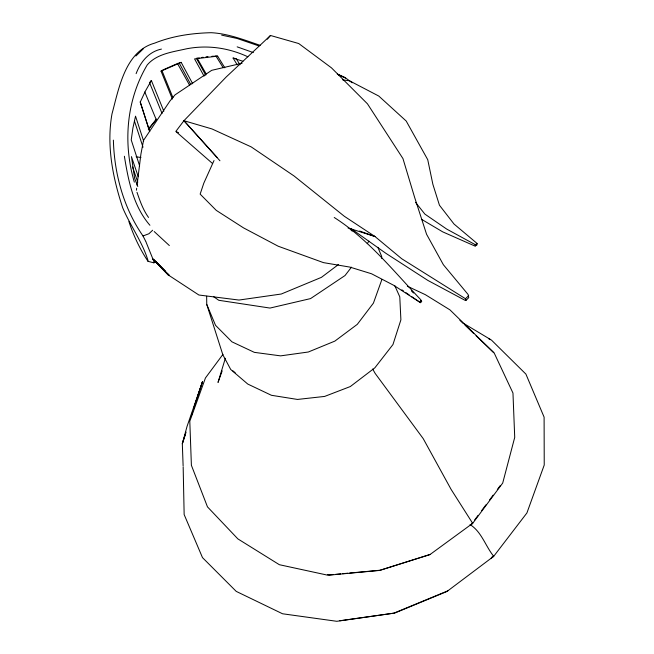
<?xml version="1.0" encoding="UTF-8"?>
<svg xmlns="http://www.w3.org/2000/svg" width="654" height="654" viewBox="0 0 654 654"><rect width="100%" height="100%" fill="white"/><g stroke="black" fill="none" stroke-linecap="round" stroke-linejoin="round"><path stroke-width="0.98" d="M421.814 219.466L442.75 231.884L474.314 245.781L475.205 246.002L475.294 244.686L477.06 243.435L454.015 224.028L439.447 205.225L432.866 184.281L427.732 159.682L406.208 121.047L378.789 96.056L349.53 80.802L342.606 79.845M136.416 190.224L136.67 188.221M137.046 185.213L140.912 154.14L143.537 140.373L169.934 101.035L175.051 94.855L211.7 70.33L242.094 63.234M475.205 246.002L476.872 244.898L477.06 243.435M225.352 358.261L218.019 382.427L222.172 370.908M185.401 434.15L182.319 443.698L183.12 465.811M193.412 409.314L197.107 397.853M186.088 432.114L182.319 443.698L187.044 426.416L202.552 381.544M191.115 416.663L192.685 411.84M193.633 408.938L202.429 381.903L197.418 396.896M381.862 279.577L373.426 303.121L357.288 324.351L334.84 341.118L308.312 352.007L280.599 355.866L254.349 352.359L231.949 341.838L215.526 325.316L206.746 304.38L206.656 296.254M156.617 119.077L148.687 129.361M214.013 160.541L203.786 183.226L200.149 194.115L216.261 210.367L243.525 227.878L278.228 246.231L323.436 262.622L349.906 267.102L371.546 273.773L393.798 285.348L420.497 302.671L421.675 301.568L420.661 299.614C393.299 270.813 368.112 239.07 334.227 217.488M136.122 73.649C140.504 62.007 148.703 51.748 161.432 49.091M163.843 111.229L151.376 80.516L145.36 91.135L140.234 102.098L149.701 131.552M421.192 300.374L419.639 302.23M351.468 267.175L345.018 275.538L310.56 298.592L269.996 308.067L218.804 300.292L213.784 296.793M367.254 243.656L368.946 241.138M222.989 354.321L205.438 377.971L189.799 421.225L191.393 465.305L207.473 506.866L237.852 538.88L279.356 564.704L327.956 575.242L379.606 570.435L430.299 554.363M472.687 522.62L471.485 524.23L472.687 523.355L502.705 483.061L514.723 437.371L512.965 393.046L494.228 353.086L476.087 335.764M474.485 520.192L478.099 515.352M481.704 510.512L485.906 504.855M489.511 500.016L493.124 495.168M497.326 489.519L500.335 485.481M350.716 228.401L385.893 253.319L427.83 280.402L464.888 300.235L465.918 300.464L468.738 297.619L468.125 294.521L443.379 264.731L426.571 234.263L414.644 197.443L402.954 158.579L367.442 103.806L331.472 67.853L298.723 43.532L270.486 35.48L226.227 76.968L183.938 120.712L175.812 131.454L212.542 163.516M492.437 556.579L491.211 558.189L493.713 556.317L526.911 512.965L544.234 465.027L544.103 417.146L525.914 374.113L491.432 340.064L488.669 338.756M148.294 128.985L156.044 119.657M267.273 39.215L270.486 35.48M468.656 295.657L465.484 298.731L465.918 300.464M150.101 81.815L151.376 80.516M135.885 56.015L143.414 48.715M152.652 230.216L148.932 233.74L143.005 235.971L145.85 241.555M172.378 99.056L161.039 71.139L161.881 70.428L172.942 97.659M338.461 264.518L321.425 277.353L281.302 294.014L238.988 300.055L198.873 295.011L168.25 274.958L152.905 259.131M128.912 221.592C133.49 235.514 139.931 249.239 148.041 261.338L153.878 262.818L156.38 261.78M162.715 70.019L178.223 63.217M161.039 71.139L181.174 62.375L192.677 83.761M447.835 590.832L393.79 613.182L336.81 621.3L282.553 613.771L236.233 591.388L202.487 557.617L184.15 514.567L183.161 466.809M181.174 62.375L179.106 62.874L190.723 84.391M199.298 57.879L196.421 58.345L205.765 75.21M201.219 57.56L203.141 57.25M339.818 620.76L394.795 613.035L446.944 591.494L493.713 556.317C485.472 546.172 481.589 531.71 470.03 524.573M333.532 574.531L329.469 574.907L327.482 574.474M335.559 574.343L340.636 573.877M342.663 573.689L347.732 573.215M349.767 573.027L380.203 570.214L429.882 554.641L472.687 523.355L451.113 489.413L423.228 438.646L375.175 373.434L372.666 369.044M224.829 67.82L217.635 56.13L194.557 58.909L204.073 76.15M206.018 56.775L207.988 56.612M211.945 56.277L217.635 56.13M136.138 156.739L140.945 157.532M221.641 35.12L237.001 38.431L258.943 45.935M237.238 64.852L233.077 58.042L236.307 58.778L239.969 64.762M219.94 160.761L183.938 120.712L211.986 128.944L251.21 146.897L294.12 176.016L344.347 216.294L374.971 236.511L401.719 258.755L465.484 298.731M348.034 227.96L374.971 236.511L359.626 231.017M233.077 58.042L242.896 61.263M237.165 46.851L253.335 52.59M247.874 56.784C228.565 47.824 207.359 44.709 186.374 48.837C172.779 51.968 156.698 53.751 147.183 64.999C126.312 100.136 122.846 143.283 134.34 182.164M260.153 45.347C244.228 39.927 228.172 33.607 211.217 32.7C191.949 33.174 172.591 35.921 154.614 43.156C125.135 51.208 118.832 88.601 111.989 113.91C106.349 145.441 112.799 177.855 122.739 207.874C130.301 225.72 142.041 241.351 147.837 259.99L148.041 261.338M176.735 131.871L178.575 132.697M337.374 74.18L345.516 77.924L337.341 74.164M407.352 286.231L425.345 294.676L449.952 309.865L493.795 352.686M337.39 74.033L345.713 78.03L352.204 82.796M420.497 302.671L411.685 296.671M475.294 244.686L446.682 229.072L424.871 214.095L415.494 202.307M156.51 120.311L144.787 91.977M464.528 323.934L490.598 339.557M476.3 244.506L476.872 244.898M401.891 289.861L403.526 290.997M405.971 292.698L409.232 294.97M232.898 370.834L235.178 372.78M154.18 231.532L169.345 245.544M350.053 229.064L352.228 231.132M459.852 320.247L463.514 323.738M464.978 325.136L473.749 333.524M153.804 259.859L165.315 271.214M153.943 259.957L157.32 263.3M157.017 263.186L169.361 275.53L157.001 263.096M153.657 259.826L164.931 271.173M167.751 274.01L169.157 275.424M156.322 262.458L164.882 271.099M152.374 258.567L168.446 275.064L152.954 259.156M421.094 300.979L421.675 301.568M411.382 290.85L413.467 293.025M183.938 120.712L217.202 157.557M148.523 217.439C143.128 209.942 139.972 200.991 136.997 192.301M149.921 225.27C133.302 206.157 128.331 180.512 124.383 156.257M143.005 235.971C123.606 208.021 114.311 173.923 113.379 140.136M215.894 55.95L223.161 67.689M197.132 58.198L206.255 74.074M189.619 85.265L177.692 63.904M394.803 285.716L399.782 296.818L400.894 319.847L392.956 344.56L374.848 367.834L350.315 386.547L324.646 396.422L297.48 399.439L271.435 395.294L247.76 384.053L230.723 369.494L222.851 354.787L206.746 304.38M377.873 247.31L381.65 256.352L381.674 258.371M146.046 242.07L153.576 260.693M149.472 82.469L162.053 113.461M137.79 186.488L134.659 178.395L131.438 156.633L138.28 176.711M137.79 182.196L132.566 166.991M143.659 141.141L135.525 116.175L132.901 128.078L131.233 139.94L139.637 165.92M143.013 147.215L134.43 120.941M149.643 131.38L140.209 101.844M153.821 261.199L153.878 262.818"/></g></svg>
